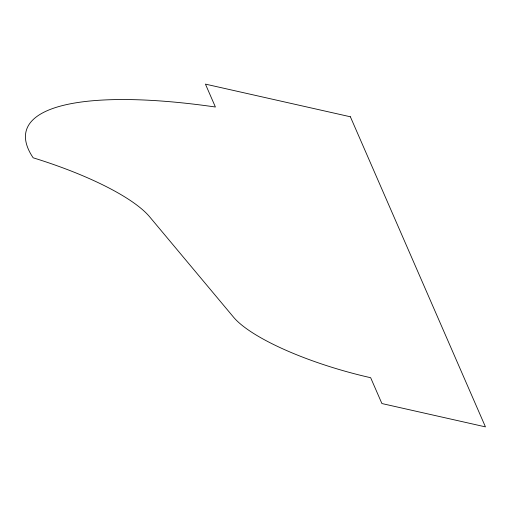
<?xml version="1.0" encoding="UTF-8"?>
<svg xmlns="http://www.w3.org/2000/svg" width="511" height="511" viewBox="0 0 511 511"><rect width="100%" height="100%" fill="white"/><g stroke="black" fill="none" stroke-linecap="round" stroke-linejoin="round"><path stroke-width="0.77" d="M350.38 116.783L205.428 84.117L215.399 107.01A324.919 83.549 15.8 0 0 33.164 157.803A151.626 38.989 15.8 0 1 149.659 216.836L233.54 317.171A129.966 33.419 15.8 0 0 370.654 377.712L381.909 403.549L485.45 426.883L350.38 116.783"/></g></svg>
